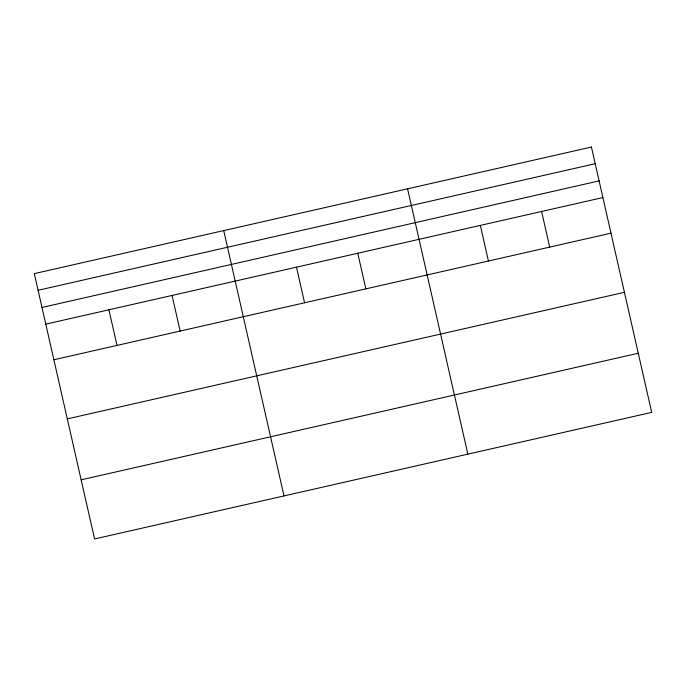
<?xml version="1.0" encoding="UTF-8"?>
<svg xmlns="http://www.w3.org/2000/svg" width="686" height="686" viewBox="0 0 686 686"><rect width="100%" height="100%" fill="white"/><g stroke="black" fill="none" stroke-linecap="round" stroke-linejoin="round"><path stroke-width="1.03" d="M38.09 290.289L595.199 163.714M41.992 307.465L599.11 180.89M45.782 324.135L602.891 197.559M53.868 359.756L610.986 233.18M67.305 418.889L624.423 292.313M81.145 479.823L638.263 353.247M541.614 211.485L549.7 247.106M480.329 225.411L488.423 261.023M407.57 188.813L467.852 454.149M357.766 253.254L365.852 288.875M296.481 267.18L304.575 302.792M223.722 230.582L284.004 495.927M172.057 295.443L180.152 331.064M108.92 309.789L117.006 345.41M591.418 147.044L34.3 273.62L94.582 538.956L651.7 412.38L591.418 147.044"/></g></svg>
